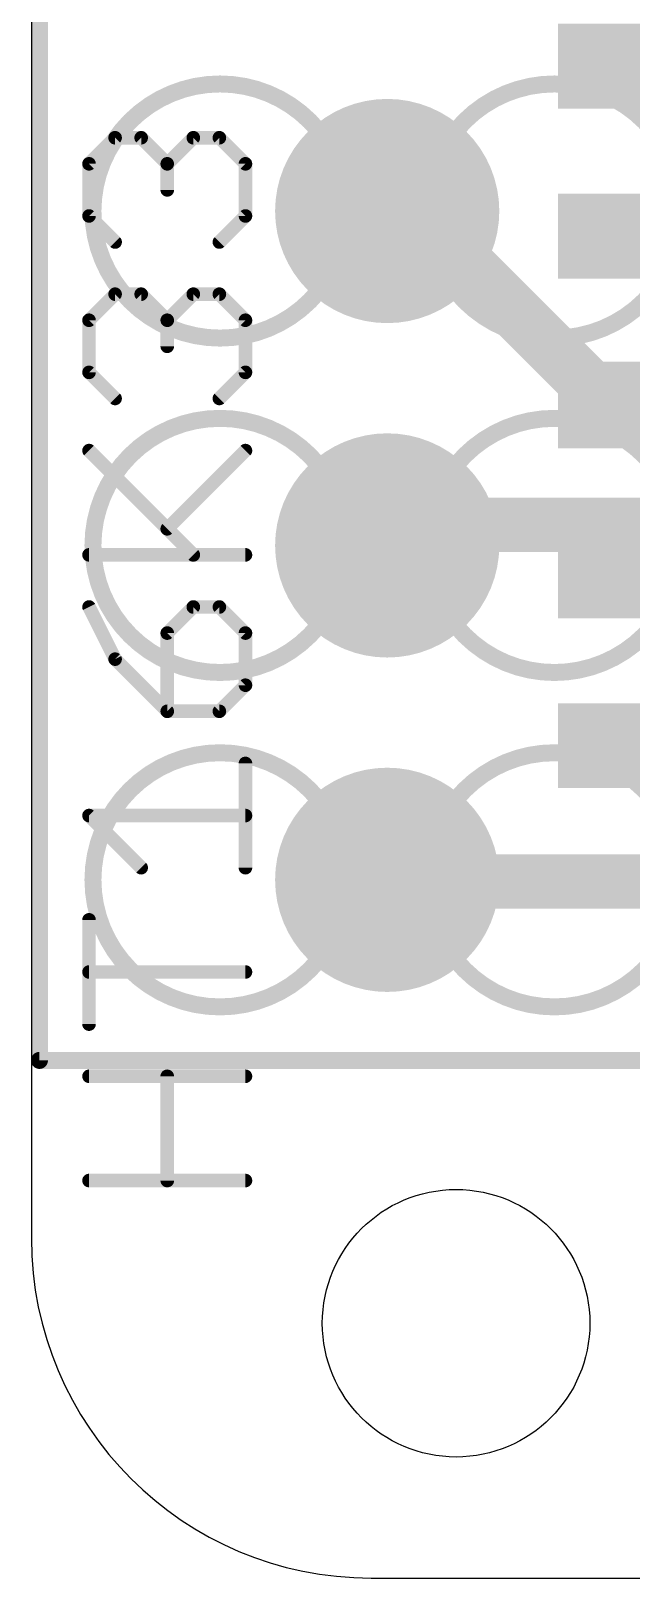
# Model space of a CAD drawing. Extents: x -10.2 to 10.2, y -14 to 14.
# Drawn here: x -10.16 to -5.68, y -13.97 to -2.4 of the extents above; entities that cross this region are included whole.
import ezdxf

# ---------------------------------------------------------------- set-up
doc = ezdxf.new("R2010")
doc.units = 0
for name, color, linetype in [('1', 12, 'CONTINUOUS'), ('16', 132, 'CONTINUOUS'), ('17', 110, 'CONTINUOUS'), ('20', 53, 'CONTINUOUS'), ('21', 253, 'CONTINUOUS'), ('22', 253, 'CONTINUOUS'), ('52', 253, 'CONTINUOUS')]:
    doc.layers.add(name, color=color, linetype=linetype)

# ---------------------------------------------------------------- blocks, each defined once
blk = doc.blocks.new('ROUNDP')
at = {"const_width": 0.5}
blk.add_lwpolyline([(0, -0.25, 1), (0, 0.25, 1), (0, -0.25)], format="xyb", dxfattribs=at)
blk = doc.blocks.new('RECT')
blk.add_solid([(-0.5, -0.5), (0.5, -0.5), (-0.5, 0.5), (0.5, 0.5)])

msp = doc.modelspace()

# ---------------------------------------------------------------- linework, layer by layer
at = {"layer": '16', "const_width": 0.4064}
for points in [[(-7.299, -3.75), (-7.5, -3.75)], [(-5.969, -5.08), (-7.299, -3.75)], [(-1.016, -5.08), (-5.969, -5.08)], [(-7.239, -6.096), (-7.393, -6.25)], [(-2.032, -6.096), (-7.239, -6.096)], [(-7.393, -6.25), (-7.5, -6.25)], [(-7.487, -8.763), (-7.5, -8.75)], [(-4.191, -8.763), (-7.487, -8.763)]]:
    msp.add_lwpolyline(points, dxfattribs=at)
at = {"layer": '16', "const_width": 0.2032}
for points in [[(-7.5, -3.6484, 1), (-7.5, -3.8516)], [(-7.2272, -3.6782, 1), (-7.3708, -3.8218)], [(-7.299, -3.8516, 1), (-7.299, -3.6484)], [(-5.969, -4.9784, 1), (-5.969, -5.1816)], [(-6.0408, -5.1518, 1), (-5.8972, -5.0082)], [(-7.239, -5.9944, 1), (-7.239, -6.1976)], [(-7.1672, -6.1678, 1), (-7.3108, -6.0242)], [(-7.5, -6.1484, 1), (-7.5, -6.3516)], [(-7.4648, -6.1782, 1), (-7.3212, -6.3218)], [(-7.393, -6.3516, 1), (-7.393, -6.1484)], [(-7.4282, -8.6782, 1), (-7.5718, -8.8218)], [(-7.487, -8.6614, 1), (-7.487, -8.8646)], [(-7.5588, -8.8348, 1), (-7.4152, -8.6912)]]:
    msp.add_lwpolyline(points, format="xyb", dxfattribs=at)
at = {"layer": '20'}
for p, q in [((-10.16, 11.43), (-10.16, -11.43)), ((-7.62, -13.97), (7.62, -13.97))]:
    msp.add_line(p, q, dxfattribs=at)
msp.add_circle((-6.985, -12.065), 1, dxfattribs=at)
msp.add_arc((-7.62, -11.43), 2.54, 180, 270, dxfattribs=at)
at = {"layer": '21', "const_width": 0.1016}
for points in [[(-9.7292, -3.3971), (-9.5343, -3.2022)], [(-9.5343, -3.2022), (-9.3394, -3.2022)], [(-9.3394, -3.2022), (-9.1445, -3.3971)], [(-9.1445, -3.3971), (-8.9496, -3.2022)], [(-8.9496, -3.2022), (-8.7547, -3.2022)], [(-8.7547, -3.2022), (-8.5598, -3.3971)], [(-9.7292, -3.7869), (-9.7292, -3.3971)], [(-9.1445, -3.3971), (-9.1445, -3.592)], [(-8.5598, -3.3971), (-8.5598, -3.7869)], [(-9.5343, -3.9818), (-9.7292, -3.7869)], [(-8.5598, -3.7869), (-8.7547, -3.9818)], [(-9.7292, -4.5665), (-9.5343, -4.3716)], [(-9.5343, -4.3716), (-9.3394, -4.3716)], [(-9.3394, -4.3716), (-9.1445, -4.5665)], [(-9.1445, -4.5665), (-8.9496, -4.3716)], [(-8.9496, -4.3716), (-8.7547, -4.3716)], [(-8.7547, -4.3716), (-8.5598, -4.5665)], [(-9.7292, -4.9563), (-9.7292, -4.5665)], [(-9.1445, -4.5665), (-9.1445, -4.7614)], [(-8.5598, -4.5665), (-8.5598, -4.9563)], [(-9.5343, -5.1512), (-9.7292, -4.9563)], [(-8.5598, -4.9563), (-8.7547, -5.1512)], [(-8.9496, -6.3206), (-9.7292, -5.541)], [(-9.1445, -6.1257), (-8.5598, -5.541)], [(-9.7292, -6.3206), (-8.5598, -6.3206)], [(-9.7292, -6.7104), (-9.5343, -7.1002)], [(-8.9496, -6.7104), (-9.1445, -6.9053)], [(-8.7547, -6.7104), (-8.9496, -6.7104)], [(-8.5598, -6.9053), (-8.7547, -6.7104)], [(-9.1445, -6.9053), (-9.1445, -7.49)], [(-8.5598, -7.2951), (-8.5598, -6.9053)], [(-9.5343, -7.1002), (-9.1445, -7.49)], [(-8.7547, -7.49), (-8.5598, -7.2951)], [(-9.1445, -7.49), (-8.7547, -7.49)], [(-8.5598, -8.6594), (-8.5598, -7.8798)], [(-9.3394, -8.6594), (-9.7292, -8.2696)], [(-9.7292, -8.2696), (-8.5598, -8.2696)], [(-9.7292, -9.8288), (-9.7292, -9.0492)], [(-8.5598, -9.439), (-9.7292, -9.439)], [(-9.7292, -10.2186), (-8.5598, -10.2186)], [(-9.1445, -10.9982), (-9.1445, -10.2186)], [(-8.5598, -10.9982), (-9.7292, -10.9982)]]:
    msp.add_lwpolyline(points, dxfattribs=at)
at = {"layer": '21', "const_width": 0.0508}
for points in [[(-9.5343, -3.1768, 1), (-9.5343, -3.2276)], [(-9.5163, -3.2202, 1), (-9.5523, -3.1843)], [(-9.3214, -3.1843, 1), (-9.3574, -3.2202)], [(-9.3394, -3.2276, 1), (-9.3394, -3.1768)], [(-8.9496, -3.1768, 1), (-8.9496, -3.2276)], [(-8.9316, -3.2202, 1), (-8.9676, -3.1843)], [(-8.7367, -3.1843, 1), (-8.7727, -3.2202)], [(-8.7547, -3.2276, 1), (-8.7547, -3.1768)], [(-9.7038, -3.3971, 1), (-9.7546, -3.3971)], [(-9.7472, -3.3792, 1), (-9.7112, -3.4151)], [(-9.1191, -3.3971, 1), (-9.1699, -3.3971)], [(-9.1625, -3.3792, 1), (-9.1265, -3.4151)], [(-9.1625, -3.4151, 1), (-9.1265, -3.3792)], [(-8.5344, -3.3971, 1), (-8.5852, -3.3971)], [(-8.5778, -3.4151, 1), (-8.5418, -3.3792)], [(-9.1699, -3.592, 1), (-9.1191, -3.592)], [(-9.7112, -3.769, 1), (-9.7472, -3.8049)], [(-9.7546, -3.7869, 1), (-9.7038, -3.7869)], [(-8.5852, -3.7869, 1), (-8.5344, -3.7869)], [(-8.5418, -3.8049, 1), (-8.5778, -3.769)], [(-9.5523, -3.9998, 1), (-9.5163, -3.9639)], [(-8.7727, -3.9639, 1), (-8.7367, -3.9998)], [(-9.5343, -4.3462, 1), (-9.5343, -4.397)], [(-9.5163, -4.3896, 1), (-9.5523, -4.3537)], [(-9.3214, -4.3537, 1), (-9.3574, -4.3896)], [(-9.3394, -4.397, 1), (-9.3394, -4.3462)], [(-8.9496, -4.3462, 1), (-8.9496, -4.397)], [(-8.9316, -4.3896, 1), (-8.9676, -4.3537)], [(-8.7367, -4.3537, 1), (-8.7727, -4.3896)], [(-8.7547, -4.397, 1), (-8.7547, -4.3462)], [(-9.7038, -4.5665, 1), (-9.7546, -4.5665)], [(-9.7472, -4.5486, 1), (-9.7112, -4.5845)], [(-9.1191, -4.5665, 1), (-9.1699, -4.5665)], [(-9.1625, -4.5486, 1), (-9.1265, -4.5845)], [(-9.1625, -4.5845, 1), (-9.1265, -4.5486)], [(-8.5344, -4.5665, 1), (-8.5852, -4.5665)], [(-8.5778, -4.5845, 1), (-8.5418, -4.5486)], [(-9.1699, -4.7614, 1), (-9.1191, -4.7614)], [(-9.7112, -4.9384, 1), (-9.7472, -4.9743)], [(-9.7546, -4.9563, 1), (-9.7038, -4.9563)], [(-8.5852, -4.9563, 1), (-8.5344, -4.9563)], [(-8.5418, -4.9743, 1), (-8.5778, -4.9384)], [(-9.5523, -5.1692, 1), (-9.5163, -5.1333)], [(-8.7727, -5.1333, 1), (-8.7367, -5.1692)], [(-9.7112, -5.5231, 1), (-9.7472, -5.559)], [(-8.5418, -5.559, 1), (-8.5778, -5.5231)], [(-9.1625, -6.1078, 1), (-9.1265, -6.1437)], [(-9.7292, -6.2952, 1), (-9.7292, -6.346)], [(-8.9676, -6.3386, 1), (-8.9316, -6.3027)], [(-8.5598, -6.346, 1), (-8.5598, -6.2952)], [(-9.7065, -6.6991, 1), (-9.7519, -6.7218)], [(-8.9496, -6.685, 1), (-8.9496, -6.7358)], [(-8.9316, -6.7284, 1), (-8.9676, -6.6925)], [(-8.7367, -6.6925, 1), (-8.7727, -6.7284)], [(-8.7547, -6.7358, 1), (-8.7547, -6.685)], [(-9.1191, -6.9053, 1), (-9.1699, -6.9053)], [(-9.1625, -6.8874, 1), (-9.1265, -6.9233)], [(-8.5344, -6.9053, 1), (-8.5852, -6.9053)], [(-8.5778, -6.9233, 1), (-8.5418, -6.8874)], [(-9.5163, -7.0823, 1), (-9.5523, -7.1182)], [(-9.557, -7.1116, 1), (-9.5116, -7.0889)], [(-8.5852, -7.2951, 1), (-8.5344, -7.2951)], [(-8.5418, -7.3131, 1), (-8.5778, -7.2772)], [(-9.1445, -7.4646, 1), (-9.1445, -7.5154)], [(-9.1699, -7.49, 1), (-9.1191, -7.49)], [(-9.1625, -7.508, 1), (-9.1265, -7.472)], [(-8.7727, -7.472, 1), (-8.7367, -7.508)], [(-8.7547, -7.5154, 1), (-8.7547, -7.4646)], [(-8.5344, -7.8798, 1), (-8.5852, -7.8798)], [(-9.7112, -8.2516, 1), (-9.7472, -8.2876)], [(-9.7292, -8.2442, 1), (-9.7292, -8.295)], [(-8.5598, -8.295, 1), (-8.5598, -8.2442)], [(-9.3574, -8.6774, 1), (-9.3214, -8.6414)], [(-8.5852, -8.6594, 1), (-8.5344, -8.6594)], [(-9.7038, -9.0492, 1), (-9.7546, -9.0492)], [(-9.7292, -9.4136, 1), (-9.7292, -9.4644)], [(-8.5598, -9.4644, 1), (-8.5598, -9.4136)], [(-9.7546, -9.8288, 1), (-9.7038, -9.8288)], [(-9.7292, -10.1932, 1), (-9.7292, -10.244)], [(-9.1191, -10.2186, 1), (-9.1699, -10.2186)], [(-8.5598, -10.244, 1), (-8.5598, -10.1932)], [(-9.7292, -10.9728, 1), (-9.7292, -11.0236)], [(-9.1699, -10.9982, 1), (-9.1191, -10.9982)], [(-8.5598, -11.0236, 1), (-8.5598, -10.9728)]]:
    msp.add_lwpolyline(points, format="xyb", dxfattribs=at)
at = {"layer": '22', "const_width": 0.127}
for points in [[(-10.1, 10.1), (-10.1, -10.1)], [(-10.1, -10.1), (10.1, -10.1)]]:
    msp.add_lwpolyline(points, dxfattribs=at)
at = {"layer": '22', "const_width": 0.0635}
for points in [[(-10.1, -10.0682, 1), (-10.1, -10.1318)], [(-10.1318, -10.1, 1), (-10.0682, -10.1)]]:
    msp.add_lwpolyline(points, format="xyb", dxfattribs=at)
at = {"layer": '52', "const_width": 0.127}
for points in [[(-10.1, 10.1), (-10.1, -10.1)], [(-10.1, -10.1), (10.1, -10.1)]]:
    msp.add_lwpolyline(points, dxfattribs=at)
at = {"layer": '52'}
for points, const_width in [([(-8.75, -4.7, 1), (-8.75, -2.8, 1), (-8.75, -4.7)], 0.127), ([(-6.25, -4.7, 1), (-6.25, -2.8, 1), (-6.25, -4.7)], 0.127), ([(-8.75, -7.2, 1), (-8.75, -5.3, 1), (-8.75, -7.2)], 0.127), ([(-6.25, -7.2, 1), (-6.25, -5.3, 1), (-6.25, -7.2)], 0.127), ([(-8.75, -9.7, 1), (-8.75, -7.8, 1), (-8.75, -9.7)], 0.127), ([(-6.25, -9.7, 1), (-6.25, -7.8, 1), (-6.25, -9.7)], 0.127), ([(-10.1, -10.0682, 1), (-10.1, -10.1318)], 0.0635), ([(-10.1318, -10.1, 1), (-10.0682, -10.1)], 0.0635)]:
    msp.add_lwpolyline(points, format="xyb", dxfattribs=dict(at, const_width=const_width))

# ---------------------------------------------------------------- block references
at = {"layer": '1', "xscale": 0.635, "yscale": 2.286, "rotation": 270}
for p in [(-5.08, -2.667), (-5.08, -3.937), (-5.08, -5.207), (-5.08, -6.477), (-5.08, -7.747)]:
    msp.add_blockref('RECT', p, dxfattribs=at)
at = {"layer": '17', "xscale": 1.6764, "yscale": 1.6764, "rotation": 270}
for p in [(-7.5, -3.75), (-7.5, -3.75), (-7.5, -6.25), (-7.5, -6.25), (-7.5, -8.75), (-7.5, -8.75)]:
    msp.add_blockref('ROUNDP', p, dxfattribs=at)

doc.saveas('drawing.dxf')
